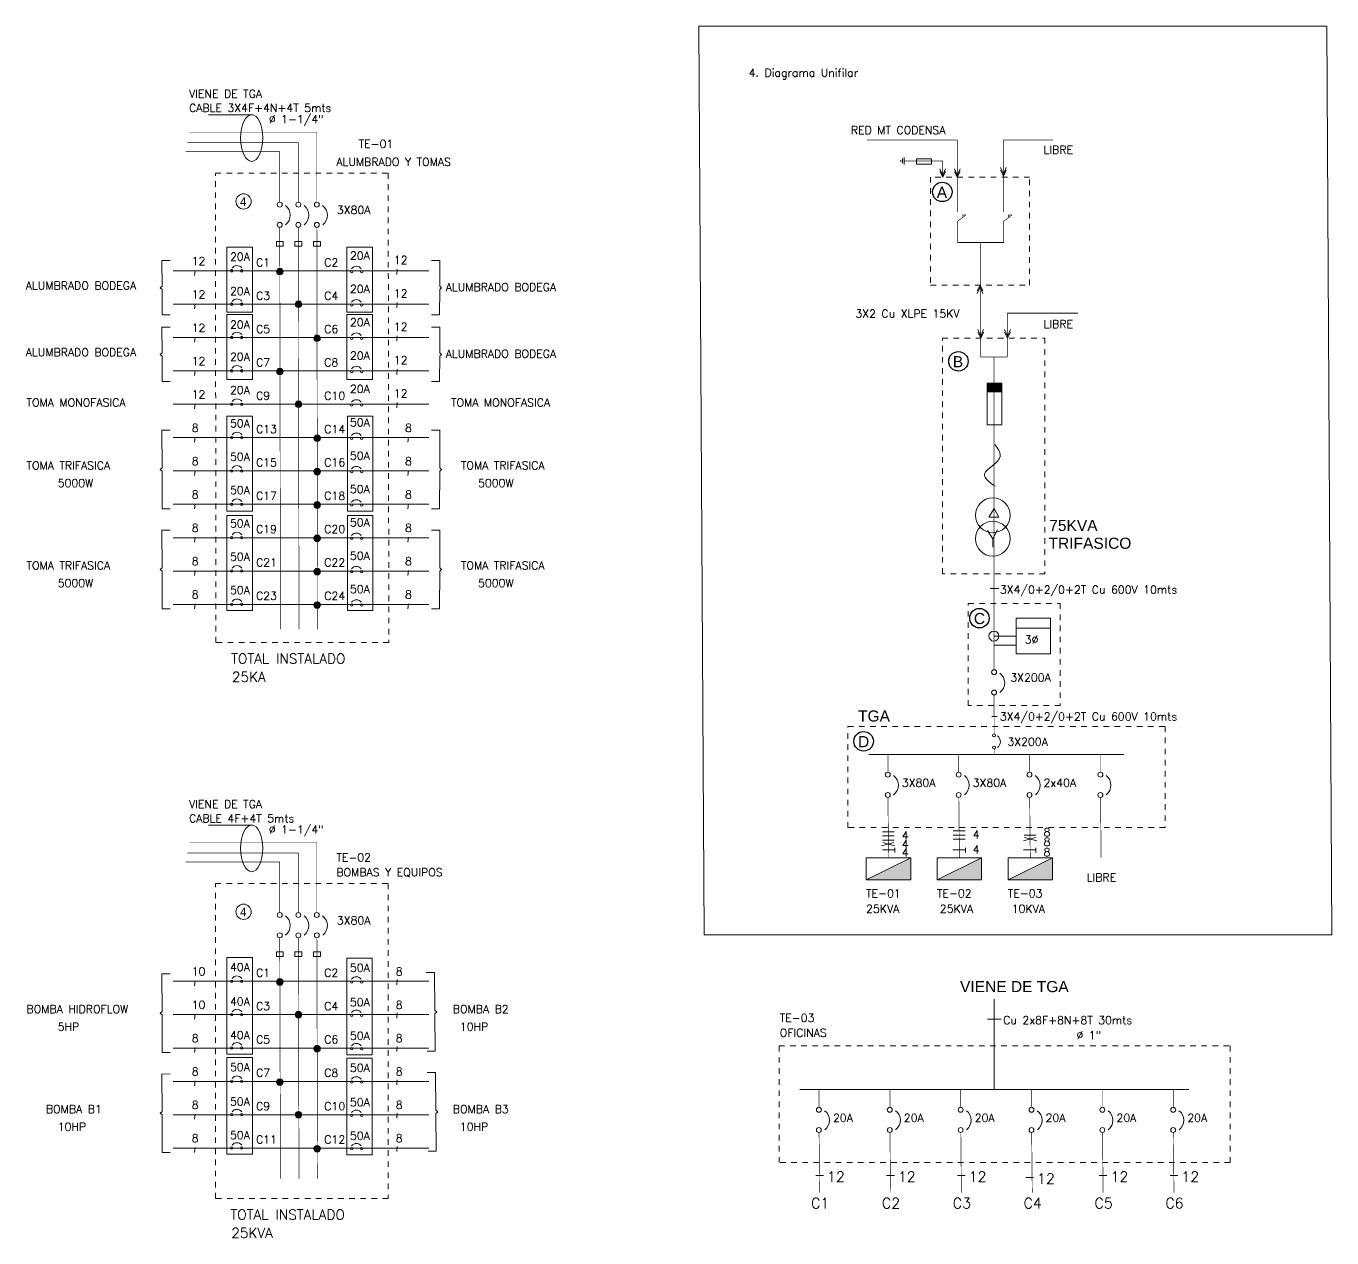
# Model space of a CAD drawing. Header units: millimetres. Extents: x 391 to 679, y 21 to 219.
# Drawn here: x 587.48 to 610.98, y 145.91 to 167.71 of the extents above; entities that cross this region are included whole.
import ezdxf

# ---------------------------------------------------------------- set-up
doc = ezdxf.new("R2010")
doc.units = ezdxf.units.MM
doc.linetypes.add('DASHDOTX2', pattern=[2, 1, -0.5, 0, -0.5])
doc.layers.get('0').update_dxf_attribs({"lineweight": 13})
doc.layers.add('VP', color=7, linetype='Continuous', lineweight=25)
doc.styles.add('DINGRAFO', font='SIMPLEX.SHX')
doc.styles.get("Standard").update_dxf_attribs({"font": 'arial.ttf'})
doc.styles.add('tex-50', font='GOTHIC.TTF')

msp = doc.modelspace()

# ---------------------------------------------------------------- hatches: boundary and pattern name
h = msp.add_hatch(color=7)
h.dxf.hatch_style = 1
edge = h.paths.add_edge_path()
edge.add_arc((592.0415, 163.2952), 0.0589, 0, 360)
h = msp.add_hatch(color=7)
h.dxf.hatch_style = 1
edge = h.paths.add_edge_path()
edge.add_arc((592.378, 162.7072), 0.0589, 0, 360)
h = msp.add_hatch(color=7)
h.dxf.hatch_style = 1
edge = h.paths.add_edge_path()
edge.add_arc((592.7131, 162.0952), 0.0589, 0, 360)
h = msp.add_hatch(color=7)
h.dxf.hatch_style = 1
edge = h.paths.add_edge_path()
edge.add_arc((592.0445, 161.4952), 0.0589, 0, 360)
h = msp.add_hatch(color=7)
h.dxf.hatch_style = 1
h.paths.add_polyline_path([(604.777, 161.1287), (605.0365, 161.1287), (605.0365, 161.2869), (604.777, 161.2869)])
h = msp.add_hatch(color=7)
h.dxf.hatch_style = 1
edge = h.paths.add_edge_path()
edge.add_arc((592.3809, 160.9072), 0.0589, 0, 360)
h = msp.add_hatch(color=7)
h.dxf.hatch_style = 1
edge = h.paths.add_edge_path()
edge.add_arc((592.716, 160.2952), 0.0589, 0, 360)
h = msp.add_hatch(color=7)
h.dxf.hatch_style = 1
edge = h.paths.add_edge_path()
edge.add_arc((592.716, 159.6952), 0.0589, 0, 360)
h = msp.add_hatch(color=7)
h.dxf.hatch_style = 1
edge = h.paths.add_edge_path()
edge.add_arc((592.716, 159.0952), 0.0589, 0, 360)
h = msp.add_hatch(color=7)
h.dxf.hatch_style = 1
edge = h.paths.add_edge_path()
edge.add_arc((592.716, 158.4952), 0.0589, 0, 360)
h = msp.add_hatch(color=7)
h.dxf.hatch_style = 1
edge = h.paths.add_edge_path()
edge.add_arc((592.716, 157.8952), 0.0589, 0, 360)
h = msp.add_hatch(color=7)
h.dxf.hatch_style = 1
edge = h.paths.add_edge_path()
edge.add_arc((592.716, 157.2952), 0.0589, 0, 360)
h = msp.add_hatch(color=7)
h.dxf.hatch_style = 1
h.paths.add_polyline_path([(603.3989, 152.7477), (602.613, 152.3547), (602.8594, 152.3477), (603.3989, 152.3477)])
h = msp.add_hatch(color=7)
h.dxf.hatch_style = 1
h.paths.add_polyline_path([(604.6744, 152.7477), (603.8885, 152.3547), (604.1349, 152.3477), (604.6744, 152.3477)])
h = msp.add_hatch(color=7)
h.dxf.hatch_style = 1
h.paths.add_polyline_path([(605.9499, 152.7477), (605.164, 152.3547), (605.4104, 152.3477), (605.9499, 152.3477)])
h = msp.add_hatch(color=7)
h.dxf.hatch_style = 1
edge = h.paths.add_edge_path()
edge.add_arc((592.0415, 150.5114), 0.0589, 0, 360)
h = msp.add_hatch(color=7)
h.dxf.hatch_style = 1
edge = h.paths.add_edge_path()
edge.add_arc((592.378, 149.9235), 0.0589, 0, 360)
h = msp.add_hatch(color=7)
h.dxf.hatch_style = 1
edge = h.paths.add_edge_path()
edge.add_arc((592.7131, 149.3114), 0.0589, 0, 360)
h = msp.add_hatch(color=7)
h.dxf.hatch_style = 1
edge = h.paths.add_edge_path()
edge.add_arc((592.0445, 148.7114), 0.0589, 0, 360)
h = msp.add_hatch(color=7)
h.dxf.hatch_style = 1
edge = h.paths.add_edge_path()
edge.add_arc((592.3809, 148.1235), 0.0589, 0, 360)
h = msp.add_hatch(color=7)
h.dxf.hatch_style = 1
edge = h.paths.add_edge_path()
edge.add_arc((592.716, 147.5114), 0.0589, 0, 360)

# ---------------------------------------------------------------- linework, layer by layer
at = {"color": 7}
for p, q in [((591.5433, 166.115), (590.7575, 166.115)), ((591.5433, 153.3313), (590.7575, 153.3313))]:
    msp.add_line(p, q, dxfattribs=at)
for points in [[(599.5875, 167.7129), (610.8876, 167.7129), (610.9791, 151.3571), (599.679, 151.3571)], [(603.5049, 165.3262), (603.7709, 165.3262), (603.7709, 165.2312), (603.5049, 165.2312)], [(591.9805, 163.8372), (592.1051, 163.8372), (592.1051, 163.7518), (591.9805, 163.7518)], [(592.3146, 163.8372), (592.4392, 163.8372), (592.4392, 163.7518), (592.3146, 163.7518)], [(592.6487, 163.8372), (592.7734, 163.8372), (592.7734, 163.7518), (592.6487, 163.7518)], [(591.0886, 163.736), (591.549, 163.736), (591.549, 162.5657), (591.0886, 162.5657)], [(593.2518, 163.736), (593.7122, 163.736), (593.7122, 162.5657), (593.2518, 162.5657)], [(591.0886, 162.5255), (591.549, 162.5255), (591.549, 161.3551), (591.0886, 161.3551)], [(593.2518, 162.5255), (593.7122, 162.5255), (593.7122, 161.3551), (593.2518, 161.3551)], [(604.777, 161.1287), (605.0365, 161.1287), (605.0365, 161.2869), (604.777, 161.2869)], [(604.777, 161.1287), (605.0365, 161.1287), (605.0365, 160.5402), (604.777, 160.5402)], [(591.0886, 160.693), (591.549, 160.693), (591.549, 158.984), (591.0886, 158.984)], [(593.2592, 160.693), (593.7196, 160.693), (593.7196, 158.984), (593.2592, 158.984)], [(591.0886, 158.9034), (591.549, 158.9034), (591.549, 157.1944), (591.0886, 157.1944)], [(593.2592, 158.9034), (593.7196, 158.9034), (593.7196, 157.1944), (593.2592, 157.1944)], [(605.2994, 157.0581), (605.9134, 157.0581), (605.9134, 156.4144), (605.2994, 156.4144)], [(603.3989, 152.3477), (602.5989, 152.3477), (602.5989, 152.7477), (603.3989, 152.7477)], [(604.6744, 152.3477), (603.8744, 152.3477), (603.8744, 152.7477), (604.6744, 152.7477)], [(605.9499, 152.3477), (605.1499, 152.3477), (605.1499, 152.7477), (605.9499, 152.7477)], [(591.0886, 150.9523), (591.549, 150.9523), (591.549, 149.2142), (591.0886, 149.2142)], [(591.9805, 151.0535), (592.1051, 151.0535), (592.1051, 150.9681), (591.9805, 150.9681)], [(592.3146, 151.0535), (592.4392, 151.0535), (592.4392, 150.9681), (592.3146, 150.9681)], [(592.6487, 151.0535), (592.7734, 151.0535), (592.7734, 150.9681), (592.6487, 150.9681)], [(593.2478, 150.9395), (593.7082, 150.9395), (593.7082, 149.2013), (593.2478, 149.2013)], [(591.0886, 149.1523), (591.549, 149.1523), (591.549, 147.4142), (591.0886, 147.4142)], [(593.2478, 149.1395), (593.7082, 149.1395), (593.7082, 147.4013), (593.2478, 147.4013)]]:
    msp.add_lwpolyline(points, close=True, dxfattribs=at)
at = {"color": 7, "const_width": 0.0108}
for points in [[(592.7098, 164.545), (592.7098, 165.8051), (590.4181, 165.8051)], [(592.0415, 164.545), (592.0415, 165.4551), (590.3512, 165.4551)], [(592.3757, 164.545), (592.3757, 165.6164), (590.3787, 165.6164)], [(604.2366, 165.6618), (602.6121, 165.6618)], [(604.2366, 164.3683), (604.2366, 164.3683), (604.2366, 165.6618)], [(605.0668, 164.3683), (605.0668, 164.3683), (605.0668, 165.6618)], [(605.0668, 165.6618), (605.9585, 165.6618)], [(603.9741, 164.9933), (603.9741, 165.2863), (603.279, 165.2863)], [(604.3919, 164.313), (604.2435, 164.2018), (604.2435, 163.8188)], [(604.3919, 164.313), (604.3251, 164.313), (604.3251, 164.2629)], [(605.2221, 164.313), (605.0737, 164.2018), (605.0737, 163.8188)], [(605.2221, 164.313), (605.1553, 164.313), (605.1553, 164.2629)], [(592.0415, 164.0914), (592.0545, 156.8583)], [(592.3757, 164.0914), (592.3886, 156.8583)], [(592.7098, 164.0914), (592.7227, 156.8583)], [(604.6586, 161.7583), (604.6586, 163.8188), (604.6586, 163.8188)], [(605.1399, 161.7583), (605.1399, 162.5461), (605.1399, 162.5461)], [(604.6586, 161.7583), (605.1399, 161.7583)], [(604.8993, 156.1303), (604.8993, 161.7583)], [(604.8993, 155.6767), (604.9004, 154.9755)], [(604.9009, 154.7035), (604.901, 154.6056)], [(602.9877, 154.6056), (602.9883, 154.2861)], [(604.2633, 154.6056), (604.2638, 154.2861)], [(605.5388, 154.6056), (605.5393, 154.2861)], [(606.8143, 154.6056), (606.8148, 154.2861)], [(602.989, 153.8326), (602.9989, 152.7477)], [(604.2645, 153.8326), (604.2744, 152.7477)], [(605.5401, 153.8326), (605.5499, 152.7477)], [(606.8156, 153.8326), (606.8255, 152.7477)], [(592.7098, 151.7613), (592.7098, 153.0213), (590.4181, 153.0213)], [(592.3757, 151.7613), (592.3757, 152.8327), (590.3787, 152.8327)], [(592.0415, 151.7613), (592.0415, 152.6714), (590.3512, 152.6714)], [(592.0415, 151.3076), (592.0545, 146.9747)], [(592.3757, 151.3076), (592.3886, 146.9747)], [(592.7098, 151.3076), (592.7227, 146.9747)], [(601.748, 148.576), (601.7486, 148.2565)], [(603.0236, 148.576), (603.0241, 148.2565)], [(604.2991, 148.576), (604.2996, 148.2565)], [(605.5746, 148.576), (605.5751, 148.2565)], [(606.8501, 148.576), (606.8507, 148.2565)], [(608.1257, 148.576), (608.1262, 148.2565)], [(601.7493, 147.803), (601.7592, 146.7181)], [(603.0248, 147.803), (603.0347, 146.7181)], [(604.3004, 147.803), (604.3102, 146.7181)], [(605.5759, 147.803), (605.5858, 146.7181)], [(606.8514, 147.803), (606.8613, 146.7181)], [(608.1269, 147.803), (608.1368, 146.7181)]]:
    msp.add_lwpolyline(points, dxfattribs=at)
at = {"color": 7}
for points in [[(603.2179, 165.2693), (603.2179, 165.3034)], [(603.2516, 165.244), (603.2516, 165.3287)], [(603.279, 165.2233), (603.279, 165.3494)], [(603.9741, 164.9933), (603.9221, 165.0986)], [(603.9744, 165.0291), (603.9223, 165.1475)], [(603.9741, 164.9933), (604.0264, 165.0986)], [(603.9744, 165.0291), (604.0266, 165.1475)], [(604.2363, 164.9933), (604.1842, 165.0986)], [(604.2366, 165.0291), (604.1844, 165.1475)], [(604.2363, 164.9933), (604.2886, 165.0986)], [(604.2366, 165.0291), (604.2887, 165.1475)], [(605.0668, 165.0151), (605.0147, 165.1203)], [(605.0671, 165.0508), (605.0149, 165.1692)], [(605.0668, 165.0151), (605.1191, 165.1203)], [(605.0671, 165.0508), (605.1192, 165.1692)], [(604.2435, 163.8188), (605.0737, 163.8188)], [(590.1217, 163.3072), (594.7223, 163.3072)], [(590.519, 163.3175), (590.5095, 163.225)], [(594.1581, 163.3372), (594.1485, 163.2447)], [(604.6468, 163.0175), (604.5947, 162.899)], [(604.6471, 163.0532), (604.5948, 162.9479)], [(604.6468, 163.0175), (604.6989, 162.899)], [(604.6471, 163.0532), (604.6991, 162.9479)], [(590.1217, 162.7072), (594.7223, 162.7072)], [(590.519, 162.7175), (590.5095, 162.625)], [(594.1581, 162.7372), (594.1485, 162.6447)], [(605.1399, 162.5461), (606.4084, 162.5461)], [(604.6586, 162.0985), (604.6066, 162.2038)], [(604.6589, 162.1343), (604.6068, 162.2527)], [(604.6586, 162.0985), (604.7109, 162.2038)], [(604.6589, 162.1343), (604.7111, 162.2527)], [(605.1399, 162.0985), (605.0878, 162.2038)], [(605.1402, 162.1343), (605.0881, 162.2527)], [(605.1399, 162.0985), (605.1922, 162.2038)], [(605.1402, 162.1343), (605.1923, 162.2527)], [(590.1217, 162.1072), (594.7223, 162.1072)], [(590.519, 162.1175), (590.5095, 162.025)], [(590.519, 162.1175), (590.5095, 162.025)], [(594.1581, 162.1372), (594.1485, 162.0447)], [(590.1217, 161.5072), (594.7223, 161.5072)], [(590.519, 161.5175), (590.5095, 161.425)], [(594.1581, 161.5372), (594.1485, 161.4447)], [(590.1217, 160.9072), (594.7223, 160.9072)], [(590.519, 160.9175), (590.5095, 160.825)], [(594.1581, 160.9372), (594.1485, 160.8447)], [(590.1217, 160.3072), (594.7223, 160.3072)], [(590.519, 160.3175), (590.5095, 160.225)], [(590.519, 160.3175), (590.5095, 160.225)], [(594.3582, 160.3175), (594.3486, 160.225)], [(594.3582, 160.3175), (594.3486, 160.225)], [(590.1217, 159.7072), (594.7223, 159.7072)], [(590.519, 159.7175), (590.5095, 159.625)], [(590.519, 159.7175), (590.5095, 159.625)], [(594.3582, 159.7175), (594.3486, 159.625)], [(594.3582, 159.7175), (594.3486, 159.625)], [(590.519, 159.1175), (590.5095, 159.025)], [(590.519, 159.1175), (590.5095, 159.025)], [(594.3582, 159.1175), (594.3486, 159.025)], [(594.3582, 159.1175), (594.3486, 159.025)], [(590.1217, 159.1072), (594.7223, 159.1072)], [(604.8993, 159.0327), (604.8067, 158.8737)], [(604.8093, 158.8737), (604.9857, 158.8737), (604.8993, 159.0327)], [(604.7785, 158.6365), (604.8752, 158.489), (604.9608, 158.6485)], [(590.1217, 158.5072), (594.7223, 158.5072)], [(590.519, 158.5175), (590.5095, 158.425)], [(590.519, 158.5175), (590.5095, 158.425)], [(594.3582, 158.5175), (594.3486, 158.425)], [(594.3582, 158.5175), (594.3486, 158.425)], [(604.8752, 158.489), (604.8752, 158.3353)], [(590.1217, 157.9072), (594.7223, 157.9072)], [(590.519, 157.9175), (590.5095, 157.825)], [(590.519, 157.9175), (590.5095, 157.825)], [(594.3582, 157.9175), (594.3486, 157.825)], [(594.3582, 157.9175), (594.3486, 157.825)], [(604.8274, 157.5922), (604.987, 157.5922)], [(590.1217, 157.3072), (594.7223, 157.3072)], [(590.519, 157.3175), (590.5095, 157.225)], [(590.519, 157.3175), (590.5095, 157.225)], [(594.3582, 157.3175), (594.3486, 157.225)], [(594.3582, 157.3175), (594.3486, 157.225)], [(605.2994, 156.8776), (605.9134, 156.8776)], [(604.8962, 156.7363), (605.2994, 156.7363)], [(604.8962, 156.5738), (605.2994, 156.5738)], [(604.8573, 155.2869), (604.957, 155.2869)], [(602.6427, 154.6056), (607.2315, 154.6056)], [(605.5388, 154.6056), (604.2633, 154.6056)], [(603.0951, 153.0236), (602.8755, 152.9645)], [(602.8886, 153.2126), (603.1024, 153.2126)], [(602.8886, 153.1391), (603.1024, 153.1391)], [(602.8886, 153.0656), (603.1024, 153.0656)], [(602.8958, 153.0236), (603.1154, 152.9645)], [(604.1641, 153.2287), (604.3779, 153.2287)], [(604.1641, 153.1552), (604.3779, 153.1552)], [(604.1641, 153.0818), (604.3779, 153.0818)], [(605.6457, 153.1126), (605.4261, 153.0536)], [(605.4397, 153.1552), (605.6534, 153.1552)], [(605.4464, 153.1126), (605.666, 153.0536)], [(602.8909, 152.8898), (603.115, 152.8898)], [(603.115, 152.9234), (603.115, 152.8432)], [(604.1582, 152.8898), (604.3823, 152.8898)], [(604.3823, 152.9234), (604.3823, 152.8432)], [(605.4277, 152.8898), (605.6518, 152.8898)], [(605.6518, 152.9234), (605.6518, 152.8432)], [(603.3989, 152.7477), (602.5989, 152.3477)], [(604.6744, 152.7477), (603.8744, 152.3477)], [(605.9499, 152.7477), (605.1499, 152.3477)], [(590.1217, 150.5235), (594.7223, 150.5235)], [(590.519, 150.5338), (590.5095, 150.4413)], [(594.1581, 150.5535), (594.1485, 150.461)], [(594.1581, 150.5535), (594.1485, 150.461)], [(604.9031, 148.576), (604.9031, 150.1994)], [(594.1581, 149.9535), (594.1485, 149.861)], [(594.1581, 149.9535), (594.1485, 149.861)], [(590.1217, 149.9235), (594.7223, 149.9235)], [(590.519, 149.9338), (590.5095, 149.8413)], [(604.7793, 149.842), (605.0254, 149.842)], [(590.1217, 149.3235), (594.7223, 149.3235)], [(590.519, 149.3338), (590.5095, 149.2413)], [(594.1581, 149.3535), (594.1485, 149.261)], [(594.1581, 149.3535), (594.1485, 149.261)], [(590.1217, 148.7235), (594.7223, 148.7235)], [(590.519, 148.7338), (590.5095, 148.6413)], [(594.1581, 148.7535), (594.1485, 148.661)], [(601.403, 148.576), (608.4031, 148.576)], [(604.2991, 148.576), (603.0236, 148.576)], [(590.1217, 148.1235), (594.7223, 148.1235)], [(590.519, 148.1338), (590.5095, 148.0413)], [(594.1581, 148.1535), (594.1485, 148.061)], [(590.1217, 147.5235), (594.7223, 147.5235)], [(590.519, 147.5338), (590.5095, 147.4413)], [(590.519, 147.5338), (590.5095, 147.4413)], [(594.1581, 147.5535), (594.1485, 147.461)], [(601.6886, 147.0271), (601.829, 147.0271)], [(602.9641, 147.0271), (603.1045, 147.0271)], [(604.2396, 147.0271), (604.38, 147.0271)], [(605.4695, 146.9937), (605.6098, 146.9937)], [(606.7907, 147.0271), (606.9311, 147.0271)], [(608.0662, 147.0271), (608.2066, 147.0271)]]:
    msp.add_lwpolyline(points, dxfattribs=at)
at = {"color": 7, "linetype": 'DASHDOTX2', "ltscale": 0.1}
for points in [[(590.8831, 165.0672), (593.9937, 165.0672), (594.005, 156.6202), (590.8944, 156.6202)], [(603.7563, 163.0532), (605.5379, 163.0532), (605.5379, 164.9959), (603.7563, 164.9959)], [(603.9682, 162.0985), (605.8146, 162.0985), (605.8146, 157.8578), (603.9682, 157.8578)], [(604.4338, 157.3238), (606.0896, 157.3238), (606.0896, 155.4859), (604.4338, 155.4859)], [(602.2691, 155.1092), (607.9779, 155.1092), (607.9779, 153.2901), (602.2691, 153.2901)], [(590.8831, 152.2835), (593.9937, 152.2835), (593.9937, 146.6152), (590.8831, 146.6152)], [(601.0294, 149.3615), (609.1491, 149.3615), (609.1491, 147.2605), (601.0294, 147.2605)]]:
    msp.add_lwpolyline(points, close=True, dxfattribs=at)
at = {"color": 7, "linetype": 'ByBlock'}
for points in [[(590.0699, 163.4929), (589.9212, 163.4924), (589.9234, 163.0314)], [(594.7741, 163.4929), (594.9228, 163.4924), (594.9206, 163.0314)], [(589.8883, 163.0019), (589.8883, 163.0019), (589.9234, 163.0314)], [(589.8883, 163.0019), (589.8883, 163.0019), (589.9236, 162.973)], [(589.9236, 162.973), (589.9259, 162.5198), (590.0686, 162.5203)], [(594.9204, 162.973), (594.9182, 162.5198), (594.7754, 162.5203)], [(594.9558, 163.0019), (594.9558, 163.0019), (594.9204, 162.973)], [(594.9558, 163.0019), (594.9558, 163.0019), (594.9206, 163.0314)], [(590.0699, 162.2929), (589.9212, 162.2924), (589.9234, 161.8314)], [(594.7741, 162.2929), (594.9228, 162.2924), (594.9206, 161.8314)], [(589.8883, 161.8019), (589.8883, 161.8019), (589.9234, 161.8314)], [(589.8883, 161.8019), (589.8883, 161.8019), (589.9236, 161.773)], [(589.9236, 161.773), (589.9259, 161.3198), (590.0686, 161.3203)], [(594.9204, 161.773), (594.9182, 161.3198), (594.7754, 161.3203)], [(594.9558, 161.8019), (594.9558, 161.8019), (594.9204, 161.773)], [(594.9558, 161.8019), (594.9558, 161.8019), (594.9206, 161.8314)], [(590.0699, 160.4398), (589.9212, 160.4393), (589.9234, 159.7621)], [(594.7741, 160.4398), (594.9228, 160.4393), (594.9206, 159.7621)], [(589.8883, 159.7326), (589.8883, 159.7326), (589.9234, 159.7621)], [(589.8883, 159.7326), (589.8883, 159.7326), (589.9236, 159.7038)], [(589.9236, 159.7038), (589.9259, 159.0264), (590.0686, 159.0268)], [(594.9204, 159.7038), (594.9182, 159.0264), (594.7754, 159.0268)], [(594.9558, 159.7326), (594.9558, 159.7326), (594.9204, 159.7038)], [(594.9558, 159.7326), (594.9558, 159.7326), (594.9206, 159.7621)], [(590.0699, 158.6398), (589.9212, 158.6393), (589.9234, 157.9621)], [(594.7741, 158.6398), (594.9228, 158.6393), (594.9206, 157.9621)], [(589.8883, 157.9326), (589.8883, 157.9326), (589.9234, 157.9621)], [(594.9558, 157.9326), (594.9558, 157.9326), (594.9206, 157.9621)], [(589.8883, 157.9326), (589.8883, 157.9326), (589.9236, 157.9038)], [(589.9236, 157.9038), (589.9259, 157.2264), (590.0686, 157.2268)], [(594.9204, 157.9038), (594.9182, 157.2264), (594.7754, 157.2268)], [(594.9558, 157.9326), (594.9558, 157.9326), (594.9204, 157.9038)], [(590.0699, 150.6561), (589.9212, 150.6556), (589.9234, 149.9784)], [(594.678, 150.6808), (594.8267, 150.6819), (594.8318, 150.0047)], [(589.8883, 149.9489), (589.8883, 149.9489), (589.9234, 149.9784)], [(589.8883, 149.9489), (589.8883, 149.9489), (589.9236, 149.92)], [(594.8322, 149.9463), (594.8372, 149.2689), (594.6944, 149.2679)], [(594.8672, 149.9756), (594.8672, 149.9756), (594.8318, 150.0047)], [(594.8672, 149.9756), (594.8672, 149.9756), (594.8322, 149.9463)], [(589.9236, 149.92), (589.9259, 149.2426), (590.0686, 149.2431)], [(590.0699, 148.8561), (589.9212, 148.8556), (589.9234, 148.1784)], [(594.6973, 148.8809), (594.846, 148.882), (594.851, 148.2048)], [(589.8883, 148.1489), (589.8883, 148.1489), (589.9234, 148.1784)], [(589.8883, 148.1489), (589.8883, 148.1489), (589.9236, 148.12)], [(589.9236, 148.12), (589.9259, 147.4426), (590.0686, 147.4431)], [(594.8515, 148.1464), (594.8565, 147.469), (594.7137, 147.468)], [(594.8865, 148.1757), (594.8865, 148.1757), (594.851, 148.2048)], [(594.8865, 148.1757), (594.8865, 148.1757), (594.8515, 148.1464)]]:
    msp.add_lwpolyline(points, dxfattribs=at)
at = {"color": 7}
for centre, radius in [((591.3911, 164.5588), 0.1371), ((592.0415, 164.5006), 0.0444), ((592.3757, 164.5006), 0.0444), ((592.7098, 164.5006), 0.0444), ((592.0415, 164.1358), 0.0444), ((592.3757, 164.1358), 0.0444), ((592.7098, 164.1358), 0.0444), ((592.0415, 163.2952), 0.0589), ((591.1756, 163.3084), 0.0222), ((591.358, 163.3084), 0.0222), ((593.3347, 163.2955), 0.0222), ((593.5171, 163.2955), 0.0222), ((591.1756, 162.7084), 0.0222), ((591.358, 162.7084), 0.0222), ((592.378, 162.7072), 0.0589), ((593.3347, 162.6955), 0.0222), ((593.5171, 162.6955), 0.0222), ((591.1756, 162.1084), 0.0222), ((591.358, 162.1084), 0.0222), ((592.7131, 162.0952), 0.0589), ((593.3347, 162.0955), 0.0222), ((593.5171, 162.0955), 0.0222), ((591.1756, 161.5084), 0.0222), ((591.358, 161.5084), 0.0222), ((592.0445, 161.4952), 0.0589), ((593.3347, 161.4955), 0.0222), ((593.5171, 161.4955), 0.0222), ((591.1756, 160.9084), 0.0222), ((591.358, 160.9084), 0.0222), ((592.3809, 160.9072), 0.0589), ((593.3347, 160.8955), 0.0222), ((593.5171, 160.8955), 0.0222), ((591.1756, 160.3084), 0.0222), ((591.358, 160.3084), 0.0222), ((592.716, 160.2952), 0.0589), ((593.3347, 160.2955), 0.0222), ((593.5171, 160.2955), 0.0222), ((591.1756, 159.7084), 0.0222), ((591.358, 159.7084), 0.0222), ((592.716, 159.6952), 0.0589), ((593.3347, 159.6955), 0.0222), ((593.5171, 159.6955), 0.0222), ((591.1756, 159.1084), 0.0222), ((591.358, 159.1084), 0.0222), ((592.716, 159.0952), 0.0589), ((593.3347, 159.0955), 0.0222), ((593.5171, 159.0955), 0.0222), ((604.8752, 158.9099), 0.3127), ((604.8752, 158.489), 0.3127), ((591.1756, 158.5084), 0.0222), ((591.358, 158.5084), 0.0222), ((592.716, 158.4952), 0.0589), ((593.3347, 158.4955), 0.0222), ((593.5171, 158.4955), 0.0222), ((592.716, 157.8952), 0.0589), ((591.1756, 157.9084), 0.0222), ((591.358, 157.9084), 0.0222), ((593.3347, 157.8955), 0.0222), ((593.5171, 157.8955), 0.0222), ((591.1756, 157.3084), 0.0222), ((591.358, 157.3084), 0.0222), ((592.716, 157.2952), 0.0589), ((593.3347, 157.2955), 0.0222), ((593.5171, 157.2955), 0.0222), ((604.8962, 156.7363), 0.0902), ((604.8993, 156.0859), 0.0444), ((604.8993, 155.7211), 0.0444), ((604.8982, 154.9489), 0.0267), ((604.8982, 154.73), 0.0267), ((602.986, 154.2417), 0.0444), ((604.2615, 154.2417), 0.0444), ((605.537, 154.2417), 0.0444), ((606.8125, 154.2417), 0.0444), ((602.986, 153.877), 0.0444), ((604.2615, 153.877), 0.0444), ((605.537, 153.877), 0.0444), ((606.8125, 153.877), 0.0444), ((591.3911, 151.7751), 0.1371), ((592.0415, 151.7168), 0.0444), ((592.3757, 151.7168), 0.0444), ((592.7098, 151.7168), 0.0444), ((592.0415, 151.3521), 0.0444), ((592.3757, 151.3521), 0.0444), ((592.7098, 151.3521), 0.0444), ((591.1756, 150.5246), 0.0222), ((591.358, 150.5246), 0.0222), ((592.0415, 150.5114), 0.0589), ((593.3347, 150.5118), 0.0222), ((593.5171, 150.5118), 0.0222), ((591.1756, 149.9246), 0.0222), ((591.358, 149.9246), 0.0222), ((592.378, 149.9235), 0.0589), ((593.3347, 149.9118), 0.0222), ((593.5171, 149.9118), 0.0222), ((591.1756, 149.3246), 0.0222), ((591.358, 149.3246), 0.0222), ((592.7131, 149.3114), 0.0589), ((593.3347, 149.3118), 0.0222), ((593.5171, 149.3118), 0.0222), ((592.0445, 148.7114), 0.0589), ((591.1756, 148.7246), 0.0222), ((591.358, 148.7246), 0.0222), ((593.3347, 148.7118), 0.0222), ((593.5171, 148.7118), 0.0222), ((591.1756, 148.1246), 0.0222), ((591.358, 148.1246), 0.0222), ((592.3809, 148.1235), 0.0589), ((593.3347, 148.1118), 0.0222), ((593.5171, 148.1118), 0.0222), ((601.7463, 148.2121), 0.0444), ((603.0218, 148.2121), 0.0444), ((604.2973, 148.2121), 0.0444), ((605.5728, 148.2121), 0.0444), ((606.8484, 148.2121), 0.0444), ((608.1239, 148.2121), 0.0444), ((601.7463, 147.8474), 0.0444), ((603.0218, 147.8474), 0.0444), ((604.2973, 147.8474), 0.0444), ((605.5728, 147.8474), 0.0444), ((606.8484, 147.8474), 0.0444), ((608.1239, 147.8474), 0.0444), ((591.1756, 147.5246), 0.0222), ((591.358, 147.5246), 0.0222), ((592.716, 147.5114), 0.0589), ((593.3347, 147.5118), 0.0222), ((593.5171, 147.5118), 0.0222)]:
    msp.add_circle(centre, radius, dxfattribs=at)
for centre, radius, start, end in [((592.016, 164.31), 0.2159, 307.15774, 53.5069), ((592.3501, 164.31), 0.2159, 307.15774, 53.5069), ((592.6842, 164.31), 0.2159, 307.15774, 53.5069), ((591.2709, 163.2956), 0.1079, 37.15774, 143.5069), ((593.4218, 163.2827), 0.1079, 36.4931, 142.84226), ((591.2709, 162.6956), 0.1079, 37.15774, 143.5069), ((593.4218, 162.6827), 0.1079, 36.4931, 142.84226), ((591.2709, 162.0956), 0.1079, 37.15774, 143.5069), ((593.4218, 162.0827), 0.1079, 36.4931, 142.84226), ((591.2709, 161.4956), 0.1079, 37.15774, 143.5069), ((593.4218, 161.4827), 0.1079, 36.4931, 142.84226), ((591.2709, 160.8956), 0.1079, 37.15774, 143.5069), ((593.4218, 160.8827), 0.1079, 36.4931, 142.84226), ((591.2709, 160.2956), 0.1079, 37.15774, 143.5069), ((593.4218, 160.2827), 0.1079, 36.4931, 142.84226), ((591.2709, 159.6956), 0.1079, 37.15774, 143.5069), ((593.4218, 159.6827), 0.1079, 36.4931, 142.84226), ((591.2709, 159.0956), 0.1079, 37.15774, 143.5069), ((593.4218, 159.0827), 0.1079, 36.4931, 142.84226), ((591.2709, 158.4956), 0.1079, 37.15774, 143.5069), ((593.4218, 158.4827), 0.1079, 36.4931, 142.84226), ((591.2709, 157.8956), 0.1079, 37.15774, 143.5069), ((593.4218, 157.8827), 0.1079, 36.4931, 142.84226), ((591.2709, 157.2956), 0.1079, 37.15774, 143.5069), ((593.4218, 157.2827), 0.1079, 36.4931, 142.84226), ((604.8737, 155.8953), 0.2159, 307.15774, 53.5069), ((604.8828, 154.8346), 0.1295, 307.15774, 53.5069), ((602.9604, 154.0512), 0.2159, 307.15774, 53.5069), ((604.2359, 154.0512), 0.2159, 307.15774, 53.5069), ((605.5115, 154.0512), 0.2159, 307.15774, 53.5069), ((606.787, 154.0512), 0.2159, 307.15774, 53.5069), ((592.016, 151.5263), 0.2159, 307.15774, 53.5069), ((592.3501, 151.5263), 0.2159, 307.15774, 53.5069), ((592.6842, 151.5263), 0.2159, 307.15774, 53.5069), ((591.2709, 150.5119), 0.1079, 37.15774, 143.5069), ((593.4218, 150.499), 0.1079, 36.4931, 142.84226), ((591.2709, 149.9119), 0.1079, 37.15774, 143.5069), ((593.4218, 149.899), 0.1079, 36.4931, 142.84226), ((591.2709, 149.3119), 0.1079, 37.15774, 143.5069), ((593.4218, 149.299), 0.1079, 36.4931, 142.84226), ((591.2709, 148.7119), 0.1079, 37.15774, 143.5069), ((593.4218, 148.699), 0.1079, 36.4931, 142.84226), ((591.2709, 148.1119), 0.1079, 37.15774, 143.5069), ((593.4218, 148.099), 0.1079, 36.4931, 142.84226), ((601.7207, 148.0216), 0.2159, 307.15774, 53.5069), ((602.9962, 148.0216), 0.2159, 307.15774, 53.5069), ((604.2718, 148.0216), 0.2159, 307.15774, 53.5069), ((605.5473, 148.0216), 0.2159, 307.15774, 53.5069), ((606.8228, 148.0216), 0.2159, 307.15774, 53.5069), ((608.0983, 148.0216), 0.2159, 307.15774, 53.5069), ((591.2709, 147.5119), 0.1079, 37.15774, 143.5069), ((593.4218, 147.499), 0.1079, 36.4931, 142.84226)]:
    msp.add_arc(centre, radius, start, end, dxfattribs=at)
for centre in [(591.537, 165.7002), (591.537, 152.9165)]:
    msp.add_ellipse(centre, major_axis=(0, 0.421), ratio=0.4777363, dxfattribs=at)
msp.add_spline([(604.9099, 160.1859), (605.0112, 159.9834), (604.8909, 159.8189), (604.7264, 159.648), (604.9163, 159.4329)], degree=3, dxfattribs=at)
at = {"layer": 'VP', "color": 7}
for centre in [(603.9674, 164.7289), (604.2566, 161.6799), (604.6349, 157.0589), (602.5508, 154.8431)]:
    msp.add_circle(centre, 0.175, dxfattribs=at)

# ---------------------------------------------------------------- texts
at = {"color": 7, "ltscale": 5, "style": 'DINGRAFO'}
for s, height, p in [('4. Diagrama Unifilar', 0.144, (600.4832, 166.8026)), ('VIENE DE TGA', 0.144, (590.4084, 166.4245)), ('CABLE 3X4F+4N+4T 5mts', 0.144, (590.4092, 166.1678)), ('%%C 1-1/4"', 0.144, (591.8449, 165.9667)), ('RED MT CODENSA', 0.144, (602.321, 165.7696)), ('TE-01', 0.144, (593.4612, 165.5223)), ('LIBRE', 0.144, (605.7899, 165.416)), ('ALUMBRADO Y TOMAS', 0.144, (593.0611, 165.1967)), ('3X80A', 0.144, (593.0695, 164.3319)), ('20A', 0.144, (591.146, 163.4921)), ('20A', 0.144, (593.3051, 163.5107)), ('12', 0.144, (590.4565, 163.4124)), ('C1', 0.144, (591.6143, 163.389)), ('C2', 0.144, (592.8429, 163.389)), ('12', 0.144, (594.0955, 163.4321)), ('ALUMBRADO BODEGA', 0.144, (587.4705, 162.9712)), ('12', 0.144, (590.4565, 162.8124)), ('20A', 0.144, (591.146, 162.8719)), ('C3', 0.144, (591.6143, 162.789)), ('C4', 0.144, (592.8429, 162.789)), ('20A', 0.144, (593.3051, 162.9107)), ('12', 0.144, (594.0955, 162.8321)), ('ALUMBRADO BODEGA', 0.144, (595.0292, 162.9445)), ('20A', 0.144, (591.146, 162.2688)), ('20A', 0.144, (593.3051, 162.3107)), ('3X2 Cu XLPE 15KV', 0.144, (602.4029, 162.4671)), ('LIBRE', 0.144, (605.7899, 162.2794)), ('12', 0.144, (590.4565, 162.2124)), ('C5', 0.144, (591.6143, 162.189)), ('C6', 0.144, (592.8429, 162.189)), ('12', 0.144, (594.0955, 162.2321)), ('ALUMBRADO BODEGA', 0.144, (587.4705, 161.7712)), ('12', 0.144, (590.4565, 161.6124)), ('20A', 0.144, (591.146, 161.6921)), ('C7', 0.144, (591.6143, 161.589)), ('C8', 0.144, (592.8429, 161.589)), ('20A', 0.144, (593.3051, 161.7107)), ('12', 0.144, (594.0955, 161.6321)), ('ALUMBRADO BODEGA', 0.144, (595.0292, 161.7445)), ('20A', 0.144, (591.146, 161.0921)), ('20A', 0.144, (593.3051, 161.1107)), ('TOMA MONOFASICA', 0.144, (587.4833, 160.8658)), ('12', 0.144, (590.4565, 161.0124)), ('C9', 0.144, (591.6143, 160.989)), ('C10', 0.144, (592.8429, 160.989)), ('12', 0.144, (594.0955, 161.0321)), ('TOMA MONOFASICA', 0.144, (595.1246, 160.8658)), ('8', 0.144, (590.4565, 160.4124)), ('50A', 0.144, (591.146, 160.4921)), ('C13', 0.144, (591.6143, 160.389)), ('C14', 0.144, (592.8429, 160.389)), ('50A', 0.144, (593.3051, 160.5107)), ('8', 0.144, (594.2956, 160.4124)), ('50A', 0.144, (593.3051, 159.9107)), ('TOMA TRIFASICA', 0.144, (587.4833, 159.735)), ('8', 0.144, (590.4565, 159.8124)), ('50A', 0.144, (591.146, 159.8921)), ('C15', 0.144, (591.6143, 159.789)), ('C16', 0.144, (592.8429, 159.789)), ('8', 0.144, (594.2956, 159.8124)), ('TOMA TRIFASICA', 0.144, (595.3035, 159.735)), ('5000W', 0.144, (588.045, 159.4181)), ('8', 0.144, (590.4565, 159.2124)), ('50A', 0.144, (591.146, 159.2921)), ('50A', 0.144, (593.3051, 159.3107)), ('8', 0.144, (594.2956, 159.2124)), ('5000W', 0.144, (595.6106, 159.4181)), ('C17', 0.144, (591.6143, 159.189)), ('C18', 0.144, (592.8429, 159.189)), ('8', 0.144, (590.4565, 158.6124)), ('50A', 0.144, (591.146, 158.6921)), ('C19', 0.144, (591.6143, 158.589)), ('C20', 0.144, (592.8429, 158.589)), ('50A', 0.144, (593.3051, 158.7107)), ('8', 0.144, (594.2956, 158.6124)), ('50A', 0.144, (591.146, 158.0921)), ('50A', 0.144, (593.3051, 158.1107)), ('TOMA TRIFASICA', 0.144, (587.4833, 157.935)), ('8', 0.144, (590.4565, 158.0124)), ('C21', 0.144, (591.6143, 157.989)), ('C22', 0.144, (592.8429, 157.989)), ('8', 0.144, (594.2956, 158.0124)), ('TOMA TRIFASICA', 0.144, (595.3035, 157.935)), ('5000W', 0.144, (588.045, 157.6181)), ('5000W', 0.144, (595.6106, 157.6181)), ('8', 0.144, (590.4565, 157.4124)), ('50A', 0.144, (591.146, 157.4921)), ('C23', 0.144, (591.6143, 157.389)), ('C24', 0.144, (592.8429, 157.389)), ('50A', 0.144, (593.3051, 157.5107)), ('8', 0.144, (594.2956, 157.4124)), ('3X4/0+2/0+2T Cu 600V 10mts', 0.144, (605.0032, 157.4997)), ('3%%C', 0.144, (605.4515, 156.6004)), ('3X200A', 0.144, (605.191, 155.9172)), ('3X4/0+2/0+2T Cu 600V 10mts', 0.144, (605.0032, 155.2175)), ('3X200A', 0.144, (605.1383, 154.7628)), ('3X80A', 0.144, (603.2389, 154.0245)), ('3X80A', 0.144, (604.5144, 154.0245)), ('2x40A', 0.144, (605.7899, 154.0245)), ('VIENE DE TGA', 0.144, (590.4084, 153.6407)), ('CABLE 4F+4T 5mts', 0.144, (590.4092, 153.3841)), ('%%C 1-1/4"', 0.144, (591.8449, 153.183)), ('8', 0.144, (605.7899, 153.1344)), ('4', 0.144, (603.2389, 153.0746)), ('4', 0.144, (603.2389, 152.9217)), ('4', 0.144, (604.5144, 153.0907)), ('8', 0.144, (605.7899, 152.9614)), ('TE-02', 0.144, (593.0611, 152.6805)), ('4', 0.144, (603.2389, 152.7687)), ('4', 0.144, (604.5144, 152.8231)), ('8', 0.144, (605.7899, 152.7758)), ('BOMBAS Y EQUIPOS', 0.144, (593.0611, 152.413)), ('LIBRE', 0.144, (606.5657, 152.321)), ('TE-01', 0.144, (602.5954, 152.0332)), ('TE-02', 0.144, (603.8709, 152.0332)), ('TE-03', 0.144, (605.1464, 152.0332)), ('25KVA', 0.144, (602.5954, 151.7574)), ('25KVA', 0.144, (603.9228, 151.7574)), ('10KVA', 0.144, (605.2157, 151.7574)), ('3X80A', 0.144, (593.0695, 151.5481)), ('10', 0.144, (590.4565, 150.6287)), ('40A', 0.144, (591.146, 150.7084)), ('C1', 0.144, (591.6143, 150.6052)), ('C2', 0.144, (592.8429, 150.6052)), ('50A', 0.144, (593.3051, 150.6956)), ('8', 0.144, (594.1285, 150.6287)), ('40A', 0.144, (591.146, 150.0881)), ('50A', 0.144, (593.3051, 150.0753)), ('BOMBA HIDROFLOW', 0.144, (587.4833, 149.9513)), ('10', 0.144, (590.4565, 150.0287)), ('C3', 0.144, (591.6143, 150.0052)), ('C4', 0.144, (592.8429, 150.0052)), ('8', 0.144, (594.1285, 150.0287)), ('BOMBA B2', 0.144, (595.1567, 149.9513)), ('5HP', 0.144, (588.045, 149.6344)), ('10HP', 0.144, (595.2829, 149.6344)), ('TE-03', 0.144, (601.0417, 149.7937)), ('Cu 2x8F+8N+8T 30mts', 0.144, (605.0643, 149.7531)), ('8', 0.144, (590.4565, 149.4287)), ('40A', 0.144, (591.146, 149.4851)), ('C5', 0.144, (591.6143, 149.4052)), ('C6', 0.144, (592.8429, 149.4052)), ('50A', 0.144, (593.3051, 149.4723)), ('8', 0.144, (594.1285, 149.4287)), ('OFICINAS', 0.144, (601.0417, 149.5261)), ('%%C 1"', 0.144, (606.3823, 149.4825)), ('50A', 0.144, (591.146, 148.9084)), ('50A', 0.144, (593.3051, 148.8956)), ('8', 0.144, (590.4565, 148.8287)), ('C7', 0.144, (591.6143, 148.8052)), ('C8', 0.144, (592.8429, 148.8052)), ('8', 0.144, (594.1285, 148.8287)), ('8', 0.144, (590.4565, 148.2287)), ('50A', 0.144, (591.146, 148.2881)), ('C9', 0.144, (591.6143, 148.2052)), ('C10', 0.144, (592.8429, 148.2052)), ('50A', 0.144, (593.3051, 148.2753)), ('8', 0.144, (594.1285, 148.2287)), ('BOMBA B1', 0.144, (587.8324, 148.1513)), ('BOMBA B3', 0.144, (595.1567, 148.1513)), ('20A', 0.144, (601.9992, 147.9949)), ('20A', 0.144, (603.2747, 147.9949)), ('20A', 0.144, (604.5502, 147.9949)), ('20A', 0.144, (605.8258, 147.9949)), ('20A', 0.144, (607.1013, 147.9949)), ('20A', 0.144, (608.3768, 147.9949)), ('10HP', 0.144, (588.045, 147.8344)), ('10HP', 0.144, (595.2829, 147.8344)), ('8', 0.144, (590.4565, 147.6287)), ('50A', 0.144, (591.146, 147.6851)), ('C11', 0.144, (591.6143, 147.6052)), ('C12', 0.144, (592.8429, 147.6052)), ('50A', 0.144, (593.3051, 147.6723)), ('8', 0.144, (594.1285, 147.6287)), ('12', 0.1872, (601.8915, 146.9132)), ('12', 0.1872, (603.167, 146.9132)), ('12', 0.1872, (604.4426, 146.9132)), ('12', 0.1872, (605.6724, 146.8798)), ('12', 0.1872, (606.9936, 146.9132)), ('12', 0.1872, (608.2691, 146.9132)), ('C1', 0.1872, (601.6039, 146.4375)), ('C2', 0.1872, (602.8794, 146.4375)), ('C3', 0.1872, (604.155, 146.4375)), ('C4', 0.1872, (605.4305, 146.4375)), ('C5', 0.1872, (606.706, 146.4375)), ('C6', 0.1872, (607.9815, 146.4375))]:
    msp.add_text(s, height=height, dxfattribs=at).set_placement(p)
at = {"color": 7, "style": 'tex-50'}
for p in [(591.3277, 164.4783), (591.3277, 151.6946)]:
    msp.add_text('4', height=0.153, dxfattribs=at).set_placement(p)
at = {"color": 7, "ltscale": 5, "char_height": 0.18, "width": 3.487914, "attachment_point": 4, "style": 'DINGRAFO'}
for s, insert in [('\\A1;TOTAL INSTALADO', (591.1651, 156.3305)), ('\\A1;25KA', (591.1801, 156.0016)), ('\\A1;TOTAL INSTALADO', (591.1538, 146.3255)), ('\\A1;25KVA', (591.1688, 145.9966))]:
    msp.add_mtext(s, dxfattribs=dict(at, insert=insert))
at = {"layer": 'VP', "color": 7}
for s, p in [('A', (603.8674, 164.6227)), ('B', (604.1565, 161.5737)), ('75KVA', (605.8918, 158.6274)), ('TRIFASICO', (605.8795, 158.307)), ('C', (604.5348, 156.9527)), ('TGA', (602.4508, 155.1982)), ('D', (602.4508, 154.7369)), ('VIENE DE TGA', (604.2859, 150.3292))]:
    msp.add_text(s, height=0.2, dxfattribs=at).set_placement(p)

doc.saveas('drawing.dxf')
